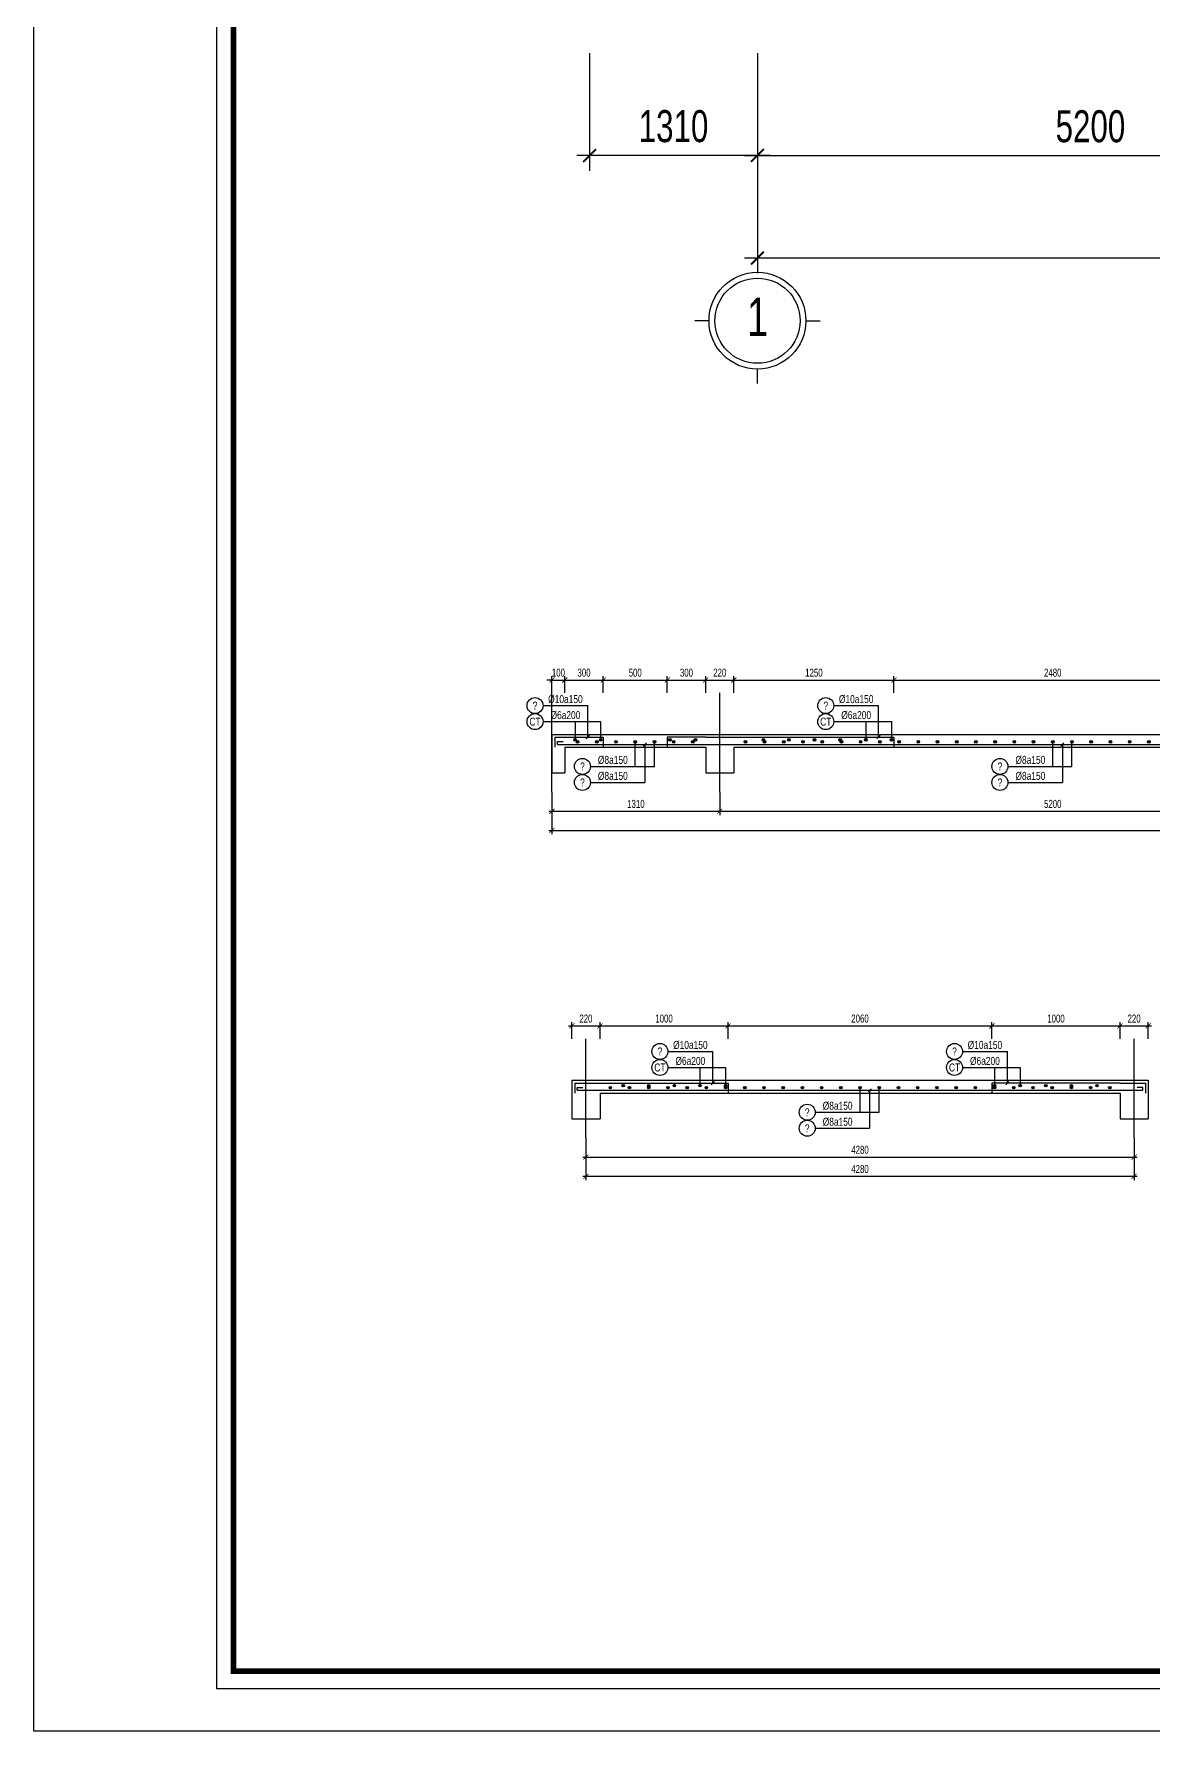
# Model space of a CAD drawing. Header units: inches. Extents: x 442278 to 842836, y -356313 to 59457.
# Drawn here: x 788970 to 797708, y -90180 to -76923 of the extents above; entities that cross this region are included whole.
import ezdxf
from ezdxf.enums import TextEntityAlignment as Align

# ---------------------------------------------------------------- set-up
doc = ezdxf.new("R2010")
doc.units = ezdxf.units.IN
doc.header["$LTSCALE"] = 250
doc.header["$MEASUREMENT"] = 0
doc.linetypes.add('CENTER', pattern=[50.8, 31.75, -6.35, 6.35, -6.35])
for name, color, linetype in [('3', 9, 'Continuous'), ('gsgsdfg', 31, 'Continuous'), ('LA.BT', 7, 'Continuous'), ('LA.DIM', 251, 'Continuous'), ('LA.KHAC', 252, 'Continuous'), ('LA.TC', 3, 'Continuous'), ('LA.TD', 30, 'Continuous'), ('LA.TEXT', 60, 'Continuous'), ('LA.TEXT.MC', 120, 'Continuous'), ('LA.TRUC', 251, 'CENTER'), ('NETTHAY', 8, 'Continuous'), ('NTHAY', 8, 'Continuous'), ('XDIT-BT', 7, 'Continuous'), ('XDIT-MANH', 252, 'Continuous')]:
    doc.layers.add(name, color=color, linetype=linetype)
doc.styles.add('S.STEXT', font='arial.ttf', dxfattribs={"width": 0.7})
doc.styles.add('VnAvantH', font='', dxfattribs={"width": 0.7})
doc.styles.get('VnAvantH').set_extended_font_data('.VnAvantH')
doc.dimstyles.new('S.DIM100', dxfattribs={"dimtxt": 250, "dimasz": 100, "dimexe": 120, "dimexo": 0, "dimgap": 100, "dimtad": 1, "dimdec": 0, "dimzin": 13, "dimdsep": 46, "dimtxsty": 'S.STEXT', "dimblk": 'ARCHTICK', "dimblk1": 'ARCHTICK', "dimcen": 0, "dimdle": 100, "dimclrd": 251, "dimclre": 251, "dimclrt": 60, "dimadec": 0, "dimazin": 0, "dimtfac": 1, "dimtdec": 0, "dimtix": 1, "dimtmove": 2, "dimatfit": 3, "dimfxl": 1, "dimtolj": 1, "dimtzin": 13, "dimarcsym": 0})
doc.dimstyles.new('S.DIM25', dxfattribs={"dimtxt": 62.5, "dimasz": 40, "dimexe": 30, "dimexo": 0, "dimgap": 25, "dimtad": 1, "dimdec": 0, "dimzin": 13, "dimdsep": 46, "dimtxsty": 'S.STEXT', "dimblk": 'ARCHTICK', "dimcen": 0, "dimdle": 25, "dimclrd": 251, "dimclre": 251, "dimclrt": 60, "dimadec": 0, "dimazin": 0, "dimtfac": 1, "dimtdec": 0, "dimtix": 1, "dimtmove": 2, "dimatfit": 3, "dimfxl": 1, "dimtolj": 1, "dimtzin": 13, "dimarcsym": 0})

# ---------------------------------------------------------------- blocks, each defined once
blk = doc.blocks.new('KHUNG CHUAN SEICO')
at = {"layer": 'DEFPOINTS', "lineweight": -3, "ltscale": 2000}
blk.add_lwpolyline([(0, 397.16), (572.13, 397.16), (572.13, 0), (0, 0)], close=True, dxfattribs=at)
at = {"layer": 'gsgsdfg'}
blk.add_lwpolyline([(0, 397.16), (572.13, 397.16), (572.13, 0), (0, 0)], close=True, dxfattribs=at)
blk.add_lwpolyline([(0, 397.16), (572.13, 397.16), (572.13, 0), (0, 0)], close=True, dxfattribs=at)
at = {"layer": 'NETTHAY', "ltscale": 0.5, "const_width": 0.743}
blk.add_lwpolyline([(26.26, 388.15), (460.75, 388.15), (460.75, 7.88), (26.26, 7.88), (26.26, 388.51)], dxfattribs=at)
at = {"layer": 'NTHAY', "lineweight": -3, "ltscale": 2000}
blk.add_lwpolyline([(24.06, 391.61), (565.91, 391.61), (565.91, 5.55), (24.06, 5.55)], close=True, dxfattribs=at)
at = {"layer": '3', "ltscale": 0.5, "style": 'VnAvantH'}
for tag, height, p in [('DRAWING1', 4.75, (514.01, 46.77)), ('DRAWING2', 4.75, (514.07, 36.02)), ('DATE', 2.5, (477.02, 18.64))]:
    blk.add_attdef(tag, text='', height=height, dxfattribs=at).set_placement(p, align=Align.CENTER)
blk = doc.blocks.new('_ArchTick')
at = {"color": 0, "linetype": 'ByBlock', "const_width": 0.15}
blk.add_lwpolyline([(-0.5, -0.5), (0.5, 0.5)], dxfattribs=at)
blk = doc.blocks.new('*D811')
at = {"layer": 'DEFPOINTS', "color": 0, "transparency": 16777216}
for p in [(794619, -77073), (799819, -77073), (799819, -77873)]:
    blk.add_point(p, dxfattribs=at)
at = {"layer": 'LA.DIM', "color": 251, "lineweight": -2, "transparency": 16777216}
for p, q in [((794619, -77073), (794619, -77993)), ((799819, -77073), (799819, -77993)), ((794519, -77873), (799919, -77873))]:
    blk.add_line(p, q, dxfattribs=at)
at = {"layer": 'LA.DIM', "color": 251, "lineweight": -2, "transparency": 16777216, "xscale": 100, "yscale": 100, "zscale": 100, "rotation": 180}
blk.add_blockref('_ArchTick', (794619, -77873), dxfattribs=at)
at = {"layer": 'LA.DIM', "color": 251, "lineweight": -2, "transparency": 16777216, "xscale": 100, "yscale": 100, "zscale": 100}
blk.add_blockref('_ArchTick', (799819, -77873), dxfattribs=at)
at = {"layer": 'LA.DIM', "color": 60, "transparency": 16777216, "insert": (797219, -77646), "char_height": 250, "attachment_point": 5, "style": 'S.STEXT'}
blk.add_mtext('\\A1;5200', dxfattribs=at)
blk = doc.blocks.new('*D812')
at = {"layer": 'DEFPOINTS', "color": 0, "transparency": 16777216}
for p in [(794619, -77073), (812399, -77073), (812399, -78673)]:
    blk.add_point(p, dxfattribs=at)
at = {"layer": 'LA.DIM', "color": 251, "lineweight": -2, "transparency": 16777216}
for p, q in [((794619, -77073), (794619, -78793)), ((812399, -77073), (812399, -78793)), ((794519, -78673), (812499, -78673))]:
    blk.add_line(p, q, dxfattribs=at)
at = {"layer": 'LA.DIM', "color": 251, "lineweight": -2, "transparency": 16777216, "xscale": 100, "yscale": 100, "zscale": 100, "rotation": 180}
blk.add_blockref('_ArchTick', (794619, -78673), dxfattribs=at)
at = {"layer": 'LA.DIM', "color": 251, "lineweight": -2, "transparency": 16777216, "xscale": 100, "yscale": 100, "zscale": 100}
blk.add_blockref('_ArchTick', (812399, -78673), dxfattribs=at)
at = {"layer": 'LA.DIM', "color": 60, "transparency": 16777216, "insert": (803509, -78446), "char_height": 250, "attachment_point": 5, "style": 'S.STEXT'}
blk.add_mtext('\\A1;17780', dxfattribs=at)
blk = doc.blocks.new('*D816')
at = {"layer": 'DEFPOINTS', "color": 0, "transparency": 16777216}
for p in [(794619, -77073), (812399, -77073), (812399, -78673)]:
    blk.add_point(p, dxfattribs=at)
at = {"layer": 'LA.DIM', "color": 251, "lineweight": -2, "transparency": 16777216}
for p, q in [((794619, -77073), (794619, -78793)), ((812399, -77073), (812399, -78793)), ((794519, -78673), (812499, -78673))]:
    blk.add_line(p, q, dxfattribs=at)
at = {"layer": 'LA.DIM', "color": 251, "lineweight": -2, "transparency": 16777216, "xscale": 100, "yscale": 100, "zscale": 100, "rotation": 180}
blk.add_blockref('_ArchTick', (794619, -78673), dxfattribs=at)
at = {"layer": 'LA.DIM', "color": 251, "lineweight": -2, "transparency": 16777216, "xscale": 100, "yscale": 100, "zscale": 100}
blk.add_blockref('_ArchTick', (812399, -78673), dxfattribs=at)
at = {"layer": 'LA.DIM', "color": 60, "transparency": 16777216, "insert": (803509, -78446), "char_height": 250, "attachment_point": 5, "style": 'S.STEXT'}
blk.add_mtext('\\A1;17780', dxfattribs=at)
blk = doc.blocks.new('*D820')
at = {"layer": 'DEFPOINTS', "color": 0, "transparency": 16777216}
for p in [(794619, -77073), (812399, -77073), (812399, -78673)]:
    blk.add_point(p, dxfattribs=at)
at = {"layer": 'LA.DIM', "color": 251, "lineweight": -2, "transparency": 16777216}
for p, q in [((794619, -77073), (794619, -78793)), ((812399, -77073), (812399, -78793)), ((794519, -78673), (812499, -78673))]:
    blk.add_line(p, q, dxfattribs=at)
at = {"layer": 'LA.DIM', "color": 251, "lineweight": -2, "transparency": 16777216, "xscale": 100, "yscale": 100, "zscale": 100, "rotation": 180}
blk.add_blockref('_ArchTick', (794619, -78673), dxfattribs=at)
at = {"layer": 'LA.DIM', "color": 251, "lineweight": -2, "transparency": 16777216, "xscale": 100, "yscale": 100, "zscale": 100}
blk.add_blockref('_ArchTick', (812399, -78673), dxfattribs=at)
at = {"layer": 'LA.DIM', "color": 60, "transparency": 16777216, "insert": (803509, -78446), "char_height": 250, "attachment_point": 5, "style": 'S.STEXT'}
blk.add_mtext('\\A1;17780', dxfattribs=at)
blk = doc.blocks.new('*D824')
at = {"layer": 'DEFPOINTS', "color": 0, "transparency": 16777216}
for p in [(794619, -77073), (812399, -77073), (812399, -78673)]:
    blk.add_point(p, dxfattribs=at)
at = {"layer": 'LA.DIM', "color": 251, "lineweight": -2, "transparency": 16777216}
for p, q in [((794619, -77073), (794619, -78793)), ((812399, -77073), (812399, -78793)), ((794519, -78673), (812499, -78673))]:
    blk.add_line(p, q, dxfattribs=at)
at = {"layer": 'LA.DIM', "color": 251, "lineweight": -2, "transparency": 16777216, "xscale": 100, "yscale": 100, "zscale": 100, "rotation": 180}
blk.add_blockref('_ArchTick', (794619, -78673), dxfattribs=at)
at = {"layer": 'LA.DIM', "color": 251, "lineweight": -2, "transparency": 16777216, "xscale": 100, "yscale": 100, "zscale": 100}
blk.add_blockref('_ArchTick', (812399, -78673), dxfattribs=at)
at = {"layer": 'LA.DIM', "color": 60, "transparency": 16777216, "insert": (803509, -78446), "char_height": 250, "attachment_point": 5, "style": 'S.STEXT'}
blk.add_mtext('\\A1;17780', dxfattribs=at)
blk = doc.blocks.new('*D827')
at = {"layer": 'DEFPOINTS', "color": 0, "transparency": 16777216}
for p in [(793309, -77073), (794619, -77073), (793309, -77873)]:
    blk.add_point(p, dxfattribs=at)
at = {"layer": 'LA.DIM', "color": 251, "lineweight": -2, "transparency": 16777216}
for p, q in [((793309, -77073), (793309, -77993)), ((794619, -77073), (794619, -77993)), ((794719, -77873), (793209, -77873))]:
    blk.add_line(p, q, dxfattribs=at)
at = {"layer": 'LA.DIM', "color": 251, "lineweight": -2, "transparency": 16777216, "xscale": 100, "yscale": 100, "zscale": 100, "rotation": 180}
blk.add_blockref('_ArchTick', (793309, -77873), dxfattribs=at)
at = {"layer": 'LA.DIM', "color": 251, "lineweight": -2, "transparency": 16777216, "xscale": 100, "yscale": 100, "zscale": 100}
blk.add_blockref('_ArchTick', (794619, -77873), dxfattribs=at)
at = {"layer": 'LA.DIM', "color": 60, "transparency": 16777216, "insert": (793964, -77645), "char_height": 250, "attachment_point": 5, "style": 'S.STEXT'}
blk.add_mtext('\\A1;1310', dxfattribs=at)
blk = doc.blocks.new('*D829')
at = {"layer": 'DEFPOINTS', "color": 0, "transparency": 16777216}
for p in [(793015, -82845), (794325, -82845), (794325, -82995)]:
    blk.add_point(p, dxfattribs=at)
at = {"layer": 'LA.DIM', "color": 251, "lineweight": -2, "transparency": 16777216}
for p, q in [((793015, -82845), (793015, -83025)), ((794325, -82845), (794325, -83025)), ((792990, -82995), (794350, -82995))]:
    blk.add_line(p, q, dxfattribs=at)
at = {"layer": 'LA.DIM', "color": 251, "lineweight": -2, "transparency": 16777216, "xscale": 40, "yscale": 40, "zscale": 40, "rotation": 180}
blk.add_blockref('_ArchTick', (793015, -82995), dxfattribs=at)
at = {"layer": 'LA.DIM', "color": 251, "lineweight": -2, "transparency": 16777216, "xscale": 40, "yscale": 40, "zscale": 40}
blk.add_blockref('_ArchTick', (794325, -82995), dxfattribs=at)
at = {"layer": 'LA.DIM', "color": 60, "transparency": 16777216, "insert": (793670, -82938), "char_height": 62.5, "attachment_point": 5, "style": 'S.STEXT'}
blk.add_mtext('\\A1;1310', dxfattribs=at)
blk = doc.blocks.new('*D830')
at = {"layer": 'DEFPOINTS', "color": 0, "transparency": 16777216}
for p in [(794325, -82845), (799525, -82845), (799525, -82995)]:
    blk.add_point(p, dxfattribs=at)
at = {"layer": 'LA.DIM', "color": 251, "lineweight": -2, "transparency": 16777216}
for p, q in [((794325, -82845), (794325, -83025)), ((799525, -82845), (799525, -83025)), ((794300, -82995), (799550, -82995))]:
    blk.add_line(p, q, dxfattribs=at)
at = {"layer": 'LA.DIM', "color": 251, "lineweight": -2, "transparency": 16777216, "xscale": 40, "yscale": 40, "zscale": 40, "rotation": 180}
blk.add_blockref('_ArchTick', (794325, -82995), dxfattribs=at)
at = {"layer": 'LA.DIM', "color": 251, "lineweight": -2, "transparency": 16777216, "xscale": 40, "yscale": 40, "zscale": 40}
blk.add_blockref('_ArchTick', (799525, -82995), dxfattribs=at)
at = {"layer": 'LA.DIM', "color": 60, "transparency": 16777216, "insert": (796925, -82938), "char_height": 62.5, "attachment_point": 5, "style": 'S.STEXT'}
blk.add_mtext('\\A1;5200', dxfattribs=at)
blk = doc.blocks.new('*D834')
at = {"layer": 'DEFPOINTS', "color": 0, "transparency": 16777216}
for p in [(793015, -82845), (812105, -82845), (812105, -83145)]:
    blk.add_point(p, dxfattribs=at)
at = {"layer": 'LA.DIM', "color": 251, "lineweight": -2, "transparency": 16777216}
for p, q in [((793015, -82845), (793015, -83175)), ((812105, -82845), (812105, -83175)), ((792990, -83145), (812130, -83145))]:
    blk.add_line(p, q, dxfattribs=at)
at = {"layer": 'LA.DIM', "color": 251, "lineweight": -2, "transparency": 16777216, "xscale": 40, "yscale": 40, "zscale": 40, "rotation": 180}
blk.add_blockref('_ArchTick', (793015, -83145), dxfattribs=at)
at = {"layer": 'LA.DIM', "color": 251, "lineweight": -2, "transparency": 16777216, "xscale": 40, "yscale": 40, "zscale": 40}
blk.add_blockref('_ArchTick', (812105, -83145), dxfattribs=at)
at = {"layer": 'LA.DIM', "color": 60, "transparency": 16777216, "insert": (802560, -83088), "char_height": 62.5, "attachment_point": 5, "style": 'S.STEXT'}
blk.add_mtext('\\A1;19090', dxfattribs=at)
blk = doc.blocks.new('*D835')
at = {"layer": 'DEFPOINTS', "color": 0, "transparency": 16777216}
for p in [(793415, -81970), (793115, -82070), (793415, -82070)]:
    blk.add_point(p, dxfattribs=at)
at = {"layer": 'LA.DIM', "color": 251, "lineweight": -2, "transparency": 16777216}
for p, q in [((793090, -81970), (793440, -81970)), ((793115, -82070), (793115, -81940)), ((793415, -82070), (793415, -81940))]:
    blk.add_line(p, q, dxfattribs=at)
at = {"layer": 'LA.DIM', "color": 251, "lineweight": -2, "transparency": 16777216, "xscale": 40, "yscale": 40, "zscale": 40, "rotation": 180}
blk.add_blockref('_ArchTick', (793115, -81970), dxfattribs=at)
at = {"layer": 'LA.DIM', "color": 251, "lineweight": -2, "transparency": 16777216, "xscale": 40, "yscale": 40, "zscale": 40}
blk.add_blockref('_ArchTick', (793415, -81970), dxfattribs=at)
at = {"layer": 'LA.DIM', "color": 60, "transparency": 16777216, "insert": (793265, -81913), "char_height": 62.5, "attachment_point": 5, "style": 'S.STEXT'}
blk.add_mtext('\\A1;300', dxfattribs=at)
blk = doc.blocks.new('*D836')
at = {"layer": 'DEFPOINTS', "color": 0, "transparency": 16777216}
for p in [(793915, -81970), (793415, -82070), (793915, -82070)]:
    blk.add_point(p, dxfattribs=at)
at = {"layer": 'LA.DIM', "color": 251, "lineweight": -2, "transparency": 16777216}
for p, q in [((793390, -81970), (793940, -81970)), ((793415, -82070), (793415, -81940)), ((793915, -82070), (793915, -81940))]:
    blk.add_line(p, q, dxfattribs=at)
at = {"layer": 'LA.DIM', "color": 251, "lineweight": -2, "transparency": 16777216, "xscale": 40, "yscale": 40, "zscale": 40, "rotation": 180}
blk.add_blockref('_ArchTick', (793415, -81970), dxfattribs=at)
at = {"layer": 'LA.DIM', "color": 251, "lineweight": -2, "transparency": 16777216, "xscale": 40, "yscale": 40, "zscale": 40}
blk.add_blockref('_ArchTick', (793915, -81970), dxfattribs=at)
at = {"layer": 'LA.DIM', "color": 60, "transparency": 16777216, "insert": (793665, -81913), "char_height": 62.5, "attachment_point": 5, "style": 'S.STEXT'}
blk.add_mtext('\\A1;500', dxfattribs=at)
blk = doc.blocks.new('*D837')
at = {"layer": 'DEFPOINTS', "color": 0, "transparency": 16777216}
for p in [(794215, -81970), (793915, -82070), (794215, -82070)]:
    blk.add_point(p, dxfattribs=at)
at = {"layer": 'LA.DIM', "color": 251, "lineweight": -2, "transparency": 16777216}
for p, q in [((793890, -81970), (794240, -81970)), ((793915, -82070), (793915, -81940)), ((794215, -82070), (794215, -81940))]:
    blk.add_line(p, q, dxfattribs=at)
at = {"layer": 'LA.DIM', "color": 251, "lineweight": -2, "transparency": 16777216, "xscale": 40, "yscale": 40, "zscale": 40, "rotation": 180}
blk.add_blockref('_ArchTick', (793915, -81970), dxfattribs=at)
at = {"layer": 'LA.DIM', "color": 251, "lineweight": -2, "transparency": 16777216, "xscale": 40, "yscale": 40, "zscale": 40}
blk.add_blockref('_ArchTick', (794215, -81970), dxfattribs=at)
at = {"layer": 'LA.DIM', "color": 60, "transparency": 16777216, "insert": (794065, -81913), "char_height": 62.5, "attachment_point": 5, "style": 'S.STEXT'}
blk.add_mtext('\\A1;300', dxfattribs=at)
blk = doc.blocks.new('*D849')
at = {"layer": 'DEFPOINTS', "color": 0, "transparency": 16777216}
for p in [(795685, -81970), (794435, -82070), (795685, -82070)]:
    blk.add_point(p, dxfattribs=at)
at = {"layer": 'LA.DIM', "color": 251, "lineweight": -2, "transparency": 16777216}
for p, q in [((794410, -81970), (795710, -81970)), ((794435, -82070), (794435, -81940)), ((795685, -82070), (795685, -81940))]:
    blk.add_line(p, q, dxfattribs=at)
at = {"layer": 'LA.DIM', "color": 251, "lineweight": -2, "transparency": 16777216, "xscale": 40, "yscale": 40, "zscale": 40, "rotation": 180}
blk.add_blockref('_ArchTick', (794435, -81970), dxfattribs=at)
at = {"layer": 'LA.DIM', "color": 251, "lineweight": -2, "transparency": 16777216, "xscale": 40, "yscale": 40, "zscale": 40}
blk.add_blockref('_ArchTick', (795685, -81970), dxfattribs=at)
at = {"layer": 'LA.DIM', "color": 60, "transparency": 16777216, "insert": (795060, -81913), "char_height": 62.5, "attachment_point": 5, "style": 'S.STEXT'}
blk.add_mtext('\\A1;1250', dxfattribs=at)
blk = doc.blocks.new('*D850')
at = {"layer": 'DEFPOINTS', "color": 0, "transparency": 16777216}
for p in [(798165, -81970), (795685, -82070), (798165, -82070)]:
    blk.add_point(p, dxfattribs=at)
at = {"layer": 'LA.DIM', "color": 251, "lineweight": -2, "transparency": 16777216}
for p, q in [((795660, -81970), (798190, -81970)), ((795685, -82070), (795685, -81940)), ((798165, -82070), (798165, -81940))]:
    blk.add_line(p, q, dxfattribs=at)
at = {"layer": 'LA.DIM', "color": 251, "lineweight": -2, "transparency": 16777216, "xscale": 40, "yscale": 40, "zscale": 40, "rotation": 180}
blk.add_blockref('_ArchTick', (795685, -81970), dxfattribs=at)
at = {"layer": 'LA.DIM', "color": 251, "lineweight": -2, "transparency": 16777216, "xscale": 40, "yscale": 40, "zscale": 40}
blk.add_blockref('_ArchTick', (798165, -81970), dxfattribs=at)
at = {"layer": 'LA.DIM', "color": 60, "transparency": 16777216, "insert": (796925, -81913), "char_height": 62.5, "attachment_point": 5, "style": 'S.STEXT'}
blk.add_mtext('\\A1;2480', dxfattribs=at)
blk = doc.blocks.new('*D842')
at = {"layer": 'DEFPOINTS', "color": 0, "transparency": 16777216}
for p in [(793115, -81970), (793015, -82070), (793115, -82070)]:
    blk.add_point(p, dxfattribs=at)
at = {"layer": 'LA.DIM', "color": 251, "lineweight": -2, "transparency": 16777216}
for p, q in [((793015, -81970), (792975, -81970)), ((793015, -82070), (793015, -81940)), ((793015, -81970), (793115, -81970)), ((793115, -82070), (793115, -81940)), ((793115, -81970), (793155, -81970))]:
    blk.add_line(p, q, dxfattribs=at)
at = {"layer": 'LA.DIM', "color": 251, "lineweight": -2, "transparency": 16777216, "xscale": 40, "yscale": 40, "zscale": 40}
blk.add_blockref('_ArchTick', (793015, -81970), dxfattribs=at)
at = {"layer": 'LA.DIM', "color": 251, "lineweight": -2, "transparency": 16777216, "xscale": 40, "yscale": 40, "zscale": 40, "rotation": 180}
blk.add_blockref('_ArchTick', (793115, -81970), dxfattribs=at)
at = {"layer": 'LA.DIM', "color": 60, "transparency": 16777216, "insert": (793065, -81913), "char_height": 62.5, "attachment_point": 5, "style": 'S.STEXT'}
blk.add_mtext('\\A1;100', dxfattribs=at)
blk = doc.blocks.new('*D843')
at = {"layer": 'DEFPOINTS', "color": 0, "transparency": 16777216}
for p in [(794435, -81970), (794215, -82070), (794435, -82070)]:
    blk.add_point(p, dxfattribs=at)
at = {"layer": 'LA.DIM', "color": 251, "lineweight": -2, "transparency": 16777216}
for p, q in [((794190, -81970), (794460, -81970)), ((794215, -82070), (794215, -81940)), ((794435, -82070), (794435, -81940))]:
    blk.add_line(p, q, dxfattribs=at)
at = {"layer": 'LA.DIM', "color": 251, "lineweight": -2, "transparency": 16777216, "xscale": 40, "yscale": 40, "zscale": 40, "rotation": 180}
blk.add_blockref('_ArchTick', (794215, -81970), dxfattribs=at)
at = {"layer": 'LA.DIM', "color": 251, "lineweight": -2, "transparency": 16777216, "xscale": 40, "yscale": 40, "zscale": 40}
blk.add_blockref('_ArchTick', (794435, -81970), dxfattribs=at)
at = {"layer": 'LA.DIM', "color": 60, "transparency": 16777216, "insert": (794325, -81913), "char_height": 62.5, "attachment_point": 5, "style": 'S.STEXT'}
blk.add_mtext('\\A1;220', dxfattribs=at)
blk = doc.blocks.new('BLOCK.TC')
at = {"layer": 'LA.TC'}
blk.add_hatch(color=256, dxfattribs=at).paths.add_polyline_path([(10, 0, 1), (-10, 0, 1)])
at = {"layer": 'LA.TD'}
blk.add_circle((0, 0), 10, dxfattribs=at)
blk = doc.blocks.new('*D861')
at = {"layer": 'DEFPOINTS', "color": 0, "transparency": 16777216}
for p in [(793280, -85547), (797560, -85547), (797560, -85697)]:
    blk.add_point(p, dxfattribs=at)
at = {"layer": 'LA.DIM', "color": 251, "lineweight": -2, "transparency": 16777216}
for p, q in [((793280, -85547), (793280, -85727)), ((797560, -85547), (797560, -85727)), ((793255, -85697), (797585, -85697))]:
    blk.add_line(p, q, dxfattribs=at)
at = {"layer": 'LA.DIM', "color": 251, "lineweight": -2, "transparency": 16777216, "xscale": 40, "yscale": 40, "zscale": 40, "rotation": 180}
blk.add_blockref('_ArchTick', (793280, -85697), dxfattribs=at)
at = {"layer": 'LA.DIM', "color": 251, "lineweight": -2, "transparency": 16777216, "xscale": 40, "yscale": 40, "zscale": 40}
blk.add_blockref('_ArchTick', (797560, -85697), dxfattribs=at)
at = {"layer": 'LA.DIM', "color": 60, "transparency": 16777216, "insert": (795420, -85640), "char_height": 62.5, "attachment_point": 5, "style": 'S.STEXT'}
blk.add_mtext('\\A1;4280', dxfattribs=at)
blk = doc.blocks.new('*D862')
at = {"layer": 'DEFPOINTS', "color": 0, "transparency": 16777216}
for p in [(793280, -85547), (797560, -85547), (797560, -85847)]:
    blk.add_point(p, dxfattribs=at)
at = {"layer": 'LA.DIM', "color": 251, "lineweight": -2, "transparency": 16777216}
for p, q in [((793280, -85547), (793280, -85877)), ((797560, -85547), (797560, -85877)), ((793255, -85847), (797585, -85847))]:
    blk.add_line(p, q, dxfattribs=at)
at = {"layer": 'LA.DIM', "color": 251, "lineweight": -2, "transparency": 16777216, "xscale": 40, "yscale": 40, "zscale": 40, "rotation": 180}
blk.add_blockref('_ArchTick', (793280, -85847), dxfattribs=at)
at = {"layer": 'LA.DIM', "color": 251, "lineweight": -2, "transparency": 16777216, "xscale": 40, "yscale": 40, "zscale": 40}
blk.add_blockref('_ArchTick', (797560, -85847), dxfattribs=at)
at = {"layer": 'LA.DIM', "color": 60, "transparency": 16777216, "insert": (795420, -85790), "char_height": 62.5, "attachment_point": 5, "style": 'S.STEXT'}
blk.add_mtext('\\A1;4280', dxfattribs=at)
blk = doc.blocks.new('*D863')
at = {"layer": 'DEFPOINTS', "color": 0, "transparency": 16777216}
for p in [(794390, -84672), (793390, -84772), (794390, -84772)]:
    blk.add_point(p, dxfattribs=at)
at = {"layer": 'LA.DIM', "color": 251, "lineweight": -2, "transparency": 16777216}
for p, q in [((793365, -84672), (794415, -84672)), ((793390, -84772), (793390, -84642)), ((794390, -84772), (794390, -84642))]:
    blk.add_line(p, q, dxfattribs=at)
at = {"layer": 'LA.DIM', "color": 251, "lineweight": -2, "transparency": 16777216, "xscale": 40, "yscale": 40, "zscale": 40, "rotation": 180}
blk.add_blockref('_ArchTick', (793390, -84672), dxfattribs=at)
at = {"layer": 'LA.DIM', "color": 251, "lineweight": -2, "transparency": 16777216, "xscale": 40, "yscale": 40, "zscale": 40}
blk.add_blockref('_ArchTick', (794390, -84672), dxfattribs=at)
at = {"layer": 'LA.DIM', "color": 60, "transparency": 16777216, "insert": (793890, -84615), "char_height": 62.5, "attachment_point": 5, "style": 'S.STEXT'}
blk.add_mtext('\\A1;1000', dxfattribs=at)
blk = doc.blocks.new('*D864')
at = {"layer": 'DEFPOINTS', "color": 0, "transparency": 16777216}
for p in [(796450, -84672), (794390, -84772), (796450, -84772)]:
    blk.add_point(p, dxfattribs=at)
at = {"layer": 'LA.DIM', "color": 251, "lineweight": -2, "transparency": 16777216}
for p, q in [((794365, -84672), (796475, -84672)), ((794390, -84772), (794390, -84642)), ((796450, -84772), (796450, -84642))]:
    blk.add_line(p, q, dxfattribs=at)
at = {"layer": 'LA.DIM', "color": 251, "lineweight": -2, "transparency": 16777216, "xscale": 40, "yscale": 40, "zscale": 40, "rotation": 180}
blk.add_blockref('_ArchTick', (794390, -84672), dxfattribs=at)
at = {"layer": 'LA.DIM', "color": 251, "lineweight": -2, "transparency": 16777216, "xscale": 40, "yscale": 40, "zscale": 40}
blk.add_blockref('_ArchTick', (796450, -84672), dxfattribs=at)
at = {"layer": 'LA.DIM', "color": 60, "transparency": 16777216, "insert": (795420, -84615), "char_height": 62.5, "attachment_point": 5, "style": 'S.STEXT'}
blk.add_mtext('\\A1;2060', dxfattribs=at)
blk = doc.blocks.new('*D857')
at = {"layer": 'DEFPOINTS', "color": 0, "transparency": 16777216}
for p in [(797450, -84672), (796450, -84772), (797450, -84772)]:
    blk.add_point(p, dxfattribs=at)
at = {"layer": 'LA.DIM', "color": 251, "lineweight": -2, "transparency": 16777216}
for p, q in [((796425, -84672), (797475, -84672)), ((796450, -84772), (796450, -84642)), ((797450, -84772), (797450, -84642))]:
    blk.add_line(p, q, dxfattribs=at)
at = {"layer": 'LA.DIM', "color": 251, "lineweight": -2, "transparency": 16777216, "xscale": 40, "yscale": 40, "zscale": 40, "rotation": 180}
blk.add_blockref('_ArchTick', (796450, -84672), dxfattribs=at)
at = {"layer": 'LA.DIM', "color": 251, "lineweight": -2, "transparency": 16777216, "xscale": 40, "yscale": 40, "zscale": 40}
blk.add_blockref('_ArchTick', (797450, -84672), dxfattribs=at)
at = {"layer": 'LA.DIM', "color": 60, "transparency": 16777216, "insert": (796950, -84615), "char_height": 62.5, "attachment_point": 5, "style": 'S.STEXT'}
blk.add_mtext('\\A1;1000', dxfattribs=at)
blk = doc.blocks.new('*D858')
at = {"layer": 'DEFPOINTS', "color": 0, "transparency": 16777216}
for p in [(793390, -84672), (793170, -84772), (793390, -84772)]:
    blk.add_point(p, dxfattribs=at)
at = {"layer": 'LA.DIM', "color": 251, "lineweight": -2, "transparency": 16777216}
for p, q in [((793145, -84672), (793415, -84672)), ((793170, -84772), (793170, -84642)), ((793390, -84772), (793390, -84642))]:
    blk.add_line(p, q, dxfattribs=at)
at = {"layer": 'LA.DIM', "color": 251, "lineweight": -2, "transparency": 16777216, "xscale": 40, "yscale": 40, "zscale": 40, "rotation": 180}
blk.add_blockref('_ArchTick', (793170, -84672), dxfattribs=at)
at = {"layer": 'LA.DIM', "color": 251, "lineweight": -2, "transparency": 16777216, "xscale": 40, "yscale": 40, "zscale": 40}
blk.add_blockref('_ArchTick', (793390, -84672), dxfattribs=at)
at = {"layer": 'LA.DIM', "color": 60, "transparency": 16777216, "insert": (793280, -84615), "char_height": 62.5, "attachment_point": 5, "style": 'S.STEXT'}
blk.add_mtext('\\A1;220', dxfattribs=at)
blk = doc.blocks.new('*D859')
at = {"layer": 'DEFPOINTS', "color": 0, "transparency": 16777216}
for p in [(797670, -84672), (797450, -84772), (797670, -84772)]:
    blk.add_point(p, dxfattribs=at)
at = {"layer": 'LA.DIM', "color": 251, "lineweight": -2, "transparency": 16777216}
for p, q in [((797425, -84672), (797695, -84672)), ((797450, -84772), (797450, -84642)), ((797670, -84772), (797670, -84642))]:
    blk.add_line(p, q, dxfattribs=at)
at = {"layer": 'LA.DIM', "color": 251, "lineweight": -2, "transparency": 16777216, "xscale": 40, "yscale": 40, "zscale": 40, "rotation": 180}
blk.add_blockref('_ArchTick', (797450, -84672), dxfattribs=at)
at = {"layer": 'LA.DIM', "color": 251, "lineweight": -2, "transparency": 16777216, "xscale": 40, "yscale": 40, "zscale": 40}
blk.add_blockref('_ArchTick', (797670, -84672), dxfattribs=at)
at = {"layer": 'LA.DIM', "color": 60, "transparency": 16777216, "insert": (797560, -84615), "char_height": 62.5, "attachment_point": 5, "style": 'S.STEXT'}
blk.add_mtext('\\A1;220', dxfattribs=at)

msp = doc.modelspace()

# ---------------------------------------------------------------- linework, layer by layer
at = {"layer": 'LA.BT'}
for p, q in [((793015.09, -82395.17), (793115.09, -82395.17)), ((793015.09, -82395.17), (793015.09, -82695.17)), ((793115.09, -82395.17), (794215.09, -82395.17)), ((794215.09, -82395.17), (794435.09, -82395.17)), ((794435.09, -82395.17), (799415.09, -82395.17)), ((793115.09, -82495.17), (794215.09, -82495.17)), ((793115.09, -82495.17), (793115.09, -82695.17)), ((794215.09, -82495.17), (794215.09, -82695.17)), ((794435.09, -82495.17), (799415.09, -82495.17)), ((794435.09, -82495.17), (794435.09, -82695.17)), ((793015.09, -82695.17), (793115.09, -82695.17)), ((794215.09, -82695.17), (794435.09, -82695.17)), ((793170.37, -85096.76), (793390.37, -85096.76)), ((793170.37, -85096.76), (793170.37, -85396.76)), ((793390.37, -85096.76), (797450.37, -85096.76)), ((797450.37, -85096.76), (797670.37, -85096.76)), ((797670.37, -85096.76), (797670.37, -85396.76)), ((793390.37, -85196.76), (797450.37, -85196.76)), ((793390.37, -85196.76), (793390.37, -85396.76)), ((797450.37, -85196.76), (797450.37, -85396.76)), ((793170.37, -85396.76), (793390.37, -85396.76)), ((797450.37, -85396.76), (797670.37, -85396.76))]:
    msp.add_line(p, q, dxfattribs=at)
at = {"layer": 'LA.KHAC'}
for p, q in [((792945.09, -82170.17), (793295.09, -82170.17)), ((793295.09, -82417.17), (793295.09, -82170.17)), ((795215.09, -82170.17), (795565.09, -82170.17)), ((795565.09, -82417.17), (795565.09, -82170.17)), ((792945.09, -82295.17), (793395.09, -82295.17)), ((793195.09, -82295.17), (793195.09, -82437.17)), ((793395.09, -82295.17), (793395.09, -82437.17)), ((795215.09, -82295.17), (795665.09, -82295.17)), ((795465.09, -82295.17), (795465.09, -82437.17)), ((795665.09, -82295.17), (795665.09, -82437.17)), ((793665.09, -82645.17), (793665.09, -82453.17)), ((793815.09, -82645.17), (793815.09, -82453.17)), ((796925.09, -82645.17), (796925.09, -82453.17)), ((797075.09, -82645.17), (797075.09, -82453.17)), ((793740.09, -82473.17), (793740.09, -82770.17)), ((797000.09, -82473.17), (797000.09, -82770.17)), ((793315.09, -82645.17), (793815.09, -82645.17)), ((796575.09, -82645.17), (797075.09, -82645.17)), ((793315.09, -82770.17), (793740.09, -82770.17)), ((796575.09, -82770.17), (797000.09, -82770.17)), ((793920.37, -84871.76), (794270.37, -84871.76)), ((794270.37, -85118.76), (794270.37, -84871.76)), ((796220.37, -84871.76), (796570.37, -84871.76)), ((796570.37, -85118.76), (796570.37, -84871.76)), ((793920.37, -84996.76), (794370.37, -84996.76)), ((794170.37, -84996.76), (794170.37, -85138.76)), ((794370.37, -84996.76), (794370.37, -85138.76)), ((796220.37, -84996.76), (796670.37, -84996.76)), ((796470.37, -84996.76), (796470.37, -85138.76)), ((796670.37, -84996.76), (796670.37, -85138.76)), ((795420.37, -85346.76), (795420.37, -85154.76)), ((795495.37, -85174.76), (795495.37, -85471.76)), ((795570.37, -85346.76), (795570.37, -85154.76)), ((795070.37, -85346.76), (795570.37, -85346.76)), ((795070.37, -85471.76), (795495.37, -85471.76))]:
    msp.add_line(p, q, dxfattribs=at)
at = {"layer": 'LA.KHAC', "color": 3}
for p, q in [((793282.59, -82429.67), (793307.59, -82404.67)), ((795552.59, -82429.67), (795577.59, -82404.67)), ((793727.59, -82485.67), (793752.59, -82460.67)), ((796987.59, -82485.67), (797012.59, -82460.67)), ((794257.87, -85131.26), (794282.87, -85106.26)), ((796557.87, -85131.26), (796582.87, -85106.26)), ((795482.87, -85187.26), (795507.87, -85162.26))]:
    msp.add_line(p, q, dxfattribs=at)
at = {"layer": 'LA.TD'}
for p, q in [((793037.09, -82417.17), (793115.09, -82417.17)), ((793037.09, -82417.17), (793037.09, -82495.17)), ((793057.09, -82473.17), (793057.09, -82451.17)), ((793057.09, -82451.17), (793101.09, -82451.17)), ((793115.09, -82417.17), (793415.09, -82417.17)), ((793415.09, -82417.17), (793415.09, -82495.17)), ((794215.09, -82417.17), (793915.09, -82417.17)), ((793915.09, -82417.17), (793915.09, -82495.17)), ((794215.09, -82417.17), (794435.09, -82417.17)), ((794215.09, -82417.17), (794435.09, -82417.17)), ((794435.09, -82417.17), (795685.09, -82417.17)), ((795685.09, -82417.17), (795685.09, -82495.17)), ((793057.09, -82473.17), (793115.09, -82473.17)), ((793115.09, -82473.17), (794215.09, -82473.17)), ((794215.09, -82473.17), (794435.09, -82473.17)), ((794435.09, -82473.17), (799415.09, -82473.17)), ((793192.37, -85118.76), (793390.37, -85118.76)), ((793192.37, -85118.76), (793192.37, -85196.76)), ((793212.37, -85174.76), (793212.37, -85152.76)), ((793212.37, -85152.76), (793256.37, -85152.76)), ((793212.37, -85174.76), (793390.37, -85174.76)), ((793390.37, -85118.76), (794390.37, -85118.76)), ((793390.37, -85174.76), (797450.37, -85174.76)), ((794390.37, -85118.76), (794390.37, -85196.76)), ((797450.37, -85118.76), (796450.37, -85118.76)), ((796450.37, -85118.76), (796450.37, -85196.76)), ((797450.37, -85118.76), (797648.37, -85118.76)), ((797450.37, -85174.76), (797628.37, -85174.76)), ((797628.37, -85152.76), (797584.37, -85152.76)), ((797628.37, -85174.76), (797628.37, -85152.76)), ((797648.37, -85118.76), (797648.37, -85196.76))]:
    msp.add_line(p, q, dxfattribs=at)
at = {"layer": 'LA.TEXT.MC', "color": 252}
for centre in [(792882.59, -82170.17), (795152.59, -82170.17), (792882.59, -82295.17), (795152.59, -82295.17), (793252.59, -82645.17), (796512.59, -82645.17), (793252.59, -82770.17), (796512.59, -82770.17), (793857.87, -84871.76), (796157.87, -84871.76), (793857.87, -84996.76), (796157.87, -84996.76), (795007.87, -85346.76), (795007.87, -85471.76)]:
    msp.add_circle(centre, 62.5, dxfattribs=at)
at = {"layer": 'LA.TRUC'}
for p, q in [((793015.09, -82845.17), (793015.09, -82070.17)), ((794325.09, -82845.17), (794325.09, -82070.17)), ((793280.37, -85546.76), (793280.37, -84771.76)), ((797560.37, -85546.76), (797560.37, -84771.76))]:
    msp.add_line(p, q, dxfattribs=at)
at = {"layer": 'XDIT-BT', "linetype": 'Continuous'}
msp.add_circle((794619.35, -79163.37), 332.64, dxfattribs=at)
at = {"layer": 'XDIT-MANH', "linetype": 'Continuous'}
for p, q in [((794619.35, -78673.14), (794619.35, -78785.09)), ((794241.07, -79163.37), (794129.13, -79163.37)), ((794997.63, -79163.37), (795109.57, -79163.37)), ((794619.35, -79653.59), (794619.35, -79541.64))]:
    msp.add_line(p, q, dxfattribs=at)
msp.add_circle((794619.35, -79163.37), 378.28, dxfattribs=at)

# ---------------------------------------------------------------- block references
at = {"layer": 'LA.DIM', "xscale": 59.35300561240523, "yscale": 59.35300561205079, "zscale": 59.35300561188299}
msp.add_blockref('KHUNG CHUAN SEICO', (788970.47, -90180.34), dxfattribs=at)
at = {"layer": 'LA.TC'}
for p in [(793195.09, -82437.17), (793215.09, -82453.17), (793365.09, -82453.17), (793395.09, -82437.17), (793515.09, -82453.17), (793665.09, -82453.17), (793815.09, -82453.17), (793935.09, -82437.17), (793965.09, -82453.17), (794115.09, -82453.17), (794135.09, -82437.17), (794525.09, -82453.17), (794665.09, -82437.17), (794675.09, -82453.17), (794825.09, -82453.17), (794865.09, -82437.17), (794975.09, -82453.17), (795065.09, -82437.17), (795125.09, -82453.17), (795265.09, -82437.17), (795275.09, -82453.17), (795425.09, -82453.17), (795465.09, -82437.17), (795575.09, -82453.17), (795665.09, -82437.17), (795725.09, -82453.17), (795875.09, -82453.17), (796025.09, -82453.17), (796175.09, -82453.17), (796325.09, -82453.17), (796475.09, -82453.17), (796625.09, -82453.17), (796775.09, -82453.17), (796925.09, -82453.17), (797075.09, -82453.17), (797225.09, -82453.17), (797375.09, -82453.17), (797525.09, -82453.17), (797675.09, -82453.17), (793470.37, -85154.76), (793570.37, -85138.76), (793620.37, -85154.76), (793770.37, -85138.76), (793770.37, -85154.76), (793920.37, -85154.76), (793970.37, -85138.76), (794070.37, -85154.76), (794170.37, -85138.76), (794220.37, -85154.76), (794370.37, -85138.76), (794370.37, -85154.76), (794520.37, -85154.76), (794670.37, -85154.76), (794820.37, -85154.76), (794970.37, -85154.76), (795120.37, -85154.76), (795270.37, -85154.76), (795420.37, -85154.76), (795570.37, -85154.76), (795720.37, -85154.76), (795870.37, -85154.76), (796020.37, -85154.76), (796170.37, -85154.76), (796320.37, -85154.76), (796470.37, -85138.76), (796470.37, -85154.76), (796620.37, -85154.76), (796670.37, -85138.76), (796770.37, -85154.76), (796870.37, -85138.76), (796920.37, -85154.76), (797070.37, -85138.76), (797070.37, -85154.76), (797220.37, -85154.76), (797270.37, -85138.76), (797370.37, -85154.76)]:
    msp.add_blockref('BLOCK.TC', p, dxfattribs=at)

# ---------------------------------------------------------------- texts
at = {"layer": 'LA.TEXT', "style": 'S.STEXT', "width": 0.7}
msp.add_text('1', height=300, dxfattribs=at).set_placement((794539.35, -79283.14))
at = {"layer": 'LA.TEXT', "style": 'S.STEXT', "width": 0.75}
for s, p in [('%%C10a150', (793120.09, -82150.17)), ('%%C10a150', (795390.09, -82150.17)), ('%%C6a200', (793120.09, -82275.17)), ('%%C6a200', (795390.09, -82275.17)), ('%%C8a150', (793490.09, -82625.17)), ('%%C8a150', (796750.09, -82625.17)), ('%%C8a150', (793490.09, -82750.17)), ('%%C8a150', (796750.09, -82750.17)), ('%%C10a150', (794095.37, -84851.76)), ('%%C10a150', (796395.37, -84851.76)), ('%%C6a200', (794095.37, -84976.76)), ('%%C6a200', (796395.37, -84976.76)), ('%%C8a150', (795245.37, -85326.76)), ('%%C8a150', (795245.37, -85451.76))]:
    msp.add_text(s, height=62.5, dxfattribs=at).set_placement(p, align=Align.CENTER)
at = {"layer": 'LA.TEXT.MC', "style": 'S.STEXT', "width": 0.75}
for s, p in [('?', (792882.59, -82170.17)), ('?', (795152.59, -82170.17)), ('CT', (792882.59, -82295.17)), ('CT', (795152.59, -82295.17)), ('?', (793252.59, -82645.17)), ('?', (796512.59, -82645.17)), ('?', (793252.59, -82770.17)), ('?', (796512.59, -82770.17)), ('?', (793857.87, -84871.76)), ('?', (796157.87, -84871.76)), ('CT', (793857.87, -84996.76)), ('CT', (796157.87, -84996.76)), ('?', (795007.87, -85346.76)), ('?', (795007.87, -85471.76))]:
    msp.add_text(s, height=62.5, dxfattribs=at).set_placement(p, align=Align.MIDDLE_CENTER)

# ---------------------------------------------------------------- dimensions: what is measured, and where the dimension line sits
at = {"layer": 'LA.DIM'}
for p1, p2, distance, dimstyle, picture, middle in [((794619.35, -77073.14), (793309.35, -77073.14), 800, 'S.DIM100', '*D827', (793964.35, -77645.42)), ((793015.09, -82070.17), (793115.09, -82070.17), 100, 'S.DIM25', '*D842', (793065.09, -81913.26)), ((793115.09, -82070.17), (793415.09, -82070.17), 100, 'S.DIM25', '*D835', (793265.09, -81913.24)), ((793415.09, -82070.17), (793915.09, -82070.17), 100, 'S.DIM25', '*D836', (793665.09, -81913.26)), ((793915.09, -82070.17), (794215.09, -82070.17), 100, 'S.DIM25', '*D837', (794065.09, -81913.24)), ((794215.09, -82070.17), (794435.09, -82070.17), 100, 'S.DIM25', '*D843', (794325.09, -81913.26)), ((794435.09, -82070.17), (795685.09, -82070.17), 100, 'S.DIM25', '*D849', (795060.09, -81913.26)), ((795685.09, -82070.17), (798165.09, -82070.17), 100, 'S.DIM25', '*D850', (796925.09, -81913.26)), ((793015.09, -82845.17), (794325.09, -82845.17), -150, 'S.DIM25', '*D829', (793670.09, -82938.24)), ((793015.09, -82845.17), (812105.09, -82845.17), -300, 'S.DIM25', '*D834', (802560.09, -83088.26)), ((794325.09, -82845.17), (799525.09, -82845.17), -150, 'S.DIM25', '*D830', (796925.09, -82938.26)), ((793170.37, -84771.76), (793390.37, -84771.76), 100, 'S.DIM25', '*D858', (793280.37, -84614.85)), ((793390.37, -84771.76), (794390.37, -84771.76), 100, 'S.DIM25', '*D863', (793890.37, -84614.85)), ((794390.37, -84771.76), (796450.37, -84771.76), 100, 'S.DIM25', '*D864', (795420.37, -84614.85)), ((796450.37, -84771.76), (797450.37, -84771.76), 100, 'S.DIM25', '*D857', (796950.37, -84614.85)), ((797450.37, -84771.76), (797670.37, -84771.76), 100, 'S.DIM25', '*D859', (797560.37, -84614.85)), ((793280.37, -85546.76), (797560.37, -85546.76), -150, 'S.DIM25', '*D861', (795420.37, -85639.85)), ((793280.37, -85546.76), (797560.37, -85546.76), -300, 'S.DIM25', '*D862', (795420.37, -85789.85))]:
    dim = msp.add_aligned_dim(p1=p1, p2=p2, distance=distance, dimstyle=dimstyle, dxfattribs=at)
    dim.commit()
    dim.dimension.update_dxf_attribs({"geometry": picture, "text_midpoint": middle})
for base, p2, picture, middle in [((799819.35, -77873.14), (799819.35, -77073.14), '*D811', (797219.35, -77645.5)), ((812399.35, -78673.14), (812399.35, -77073.14), '*D812', (803509.35, -78445.5)), ((812399.35, -78673.14), (812399.35, -77073.14), '*D816', (803509.35, -78445.5)), ((812399.35, -78673.14), (812399.35, -77073.14), '*D820', (803509.35, -78445.5)), ((812399.35, -78673.14), (812399.35, -77073.14), '*D824', (803509.35, -78445.5))]:
    dim = msp.add_linear_dim(base=base, p1=(794619.35, -77073.14), p2=p2, dimstyle='S.DIM100', dxfattribs=at)
    dim.commit()
    dim.dimension.update_dxf_attribs({"geometry": picture, "text_midpoint": middle})

doc.saveas('drawing.dxf')
